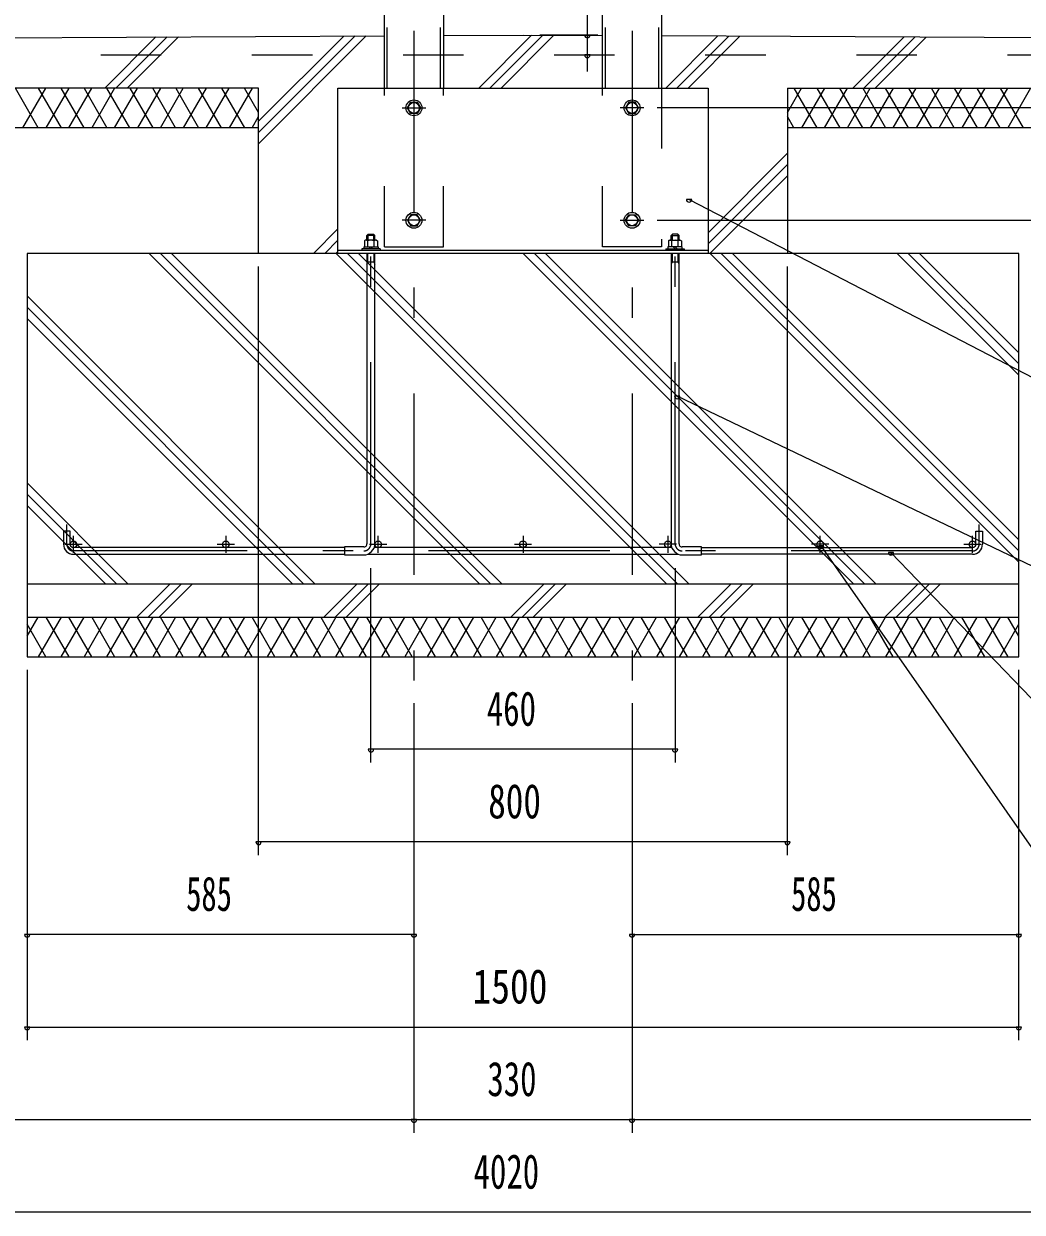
# Model space of a CAD drawing. Units: millimetres, scale not verified. Extents: x -34085 to 34091, y -14700 to 14700.
# Drawn here: x 21273 to 26559, y -4592 to 1698 of the extents above; entities that cross this region are included whole.
import ezdxf
from ezdxf.enums import TextEntityAlignment as Align

# ---------------------------------------------------------------- set-up
doc = ezdxf.new("R2010")
doc.units = ezdxf.units.MM
doc.header["$LTSCALE"] = 80
doc.linetypes.add('USER2', pattern=[10, 4, -6])
doc.linetypes.add('USER3', pattern=[24, 12, -5, 2, -5])
for name, color, linetype, lineweight in [('0-6_2-02BOLD', 7, 'Continuous', 18), ('0-7_2-12HIDDEN', 3, 'USER2', 18), ('0-8_2-22CENTER', 3, 'USER3', 18), ('0-9_2-42THIN', 4, 'Continuous', 18), ('0-A_2-52DIM', 3, 'Continuous', 18), ('0-B_2-62HATCH', 2, 'Continuous', 18)]:
    doc.layers.add(name, color=color, linetype=linetype, lineweight=lineweight)
doc.styles.add('ＭＳ ゴシック', font='')
doc.styles.get('ＭＳ ゴシック').set_extended_font_data('MS Gothic')

msp = doc.modelspace()

# ---------------------------------------------------------------- linework, layer by layer
at = {"layer": '0-6_2-02BOLD'}
for p, q in [((24337.93, 1357.9), (24337.93, 7787.41)), ((24649.78, 7787.41), (24649.78, 1357.9)), ((23182.92, 1357.9), (23182.92, 2204.9)), ((23494.77, 2204.9), (23494.77, 1357.9)), ((18475.77, 1610.84), (23182.92, 1634.25)), ((29356.92, 1610.84), (24649.77, 1634.25)), ((24896.36, 1357.9), (24896.36, 482.9)), ((25316.35, 1357.9), (25316.35, 482.9)), ((22516.35, 1147.9), (19140.68, 1147.9)), ((26996.35, 1147.9), (25316.35, 1147.9)), ((23090.35, 552.2), (23090.35, 577.73)), ((24742.35, 552.2), (24742.35, 577.73)), ((23073.73, 517.2), (23073.73, 506.7)), ((23094.17, 517.2), (23094.17, 549.04)), ((23100.85, 506.7), (23111.35, 517.2)), ((23121.85, 517.2), (23111.35, 506.7)), ((23128.53, 517.2), (23128.53, 549.04)), ((23140.23, 552.2), (23145.7, 549.04)), ((23145.7, 549.04), (23145.7, 517.2)), ((23160.35, 506.7), (23160.35, 498.65)), ((24672.35, 506.7), (24672.35, 498.65)), ((24704.17, 517.2), (24704.17, 549.04)), ((24721.35, 506.7), (24710.85, 517.2)), ((24731.85, 506.7), (24721.35, 517.2)), ((24738.53, 517.2), (24738.53, 549.04)), ((24758.98, 506.7), (24758.98, 517.2)), ((24896.36, 498.65), (22936.35, 498.65)), ((23090.35, 482.9), (23090.35, -1053.6)), ((23132.35, -1053.6), (23132.35, 482.9)), ((24700.35, 482.9), (24700.35, -1053.6)), ((24742.35, -1053.6), (24742.35, 482.9)), ((23132.35, 435.65), (23090.35, 435.65)), ((24742.35, 435.65), (24700.35, 435.65)), ((22971.35, -1074.6), (21536.35, -1074.6)), ((21536.35, -1109.6), (22971.35, -1109.6)), ((22971.35, -1113.1), (23072.85, -1113.1)), ((23092.95, -1109.6), (24739.74, -1109.6)), ((24704.18, -1074.6), (23128.52, -1074.6)), ((24861.35, -1074.6), (26296.35, -1074.6)), ((26296.35, -1109.6), (24861.35, -1109.6)), ((26541.35, -1267.1), (21291.36, -1267.1)), ((21291.36, -1442.1), (26541.35, -1442.1))]:
    msp.add_line(p, q, dxfattribs=at)
for points in [[(23494.77, 1635.81), (23916.35, 1637.9), (24337.92, 1635.81)], [(22516.35, 482.9), (22516.35, 1357.9), (18687.26, 1357.9), (18687.26, 272.9), (17952.25, 272.9), (17952.25, 1357.9), (16881.35, 1357.9)], [(22936.35, 482.9), (22936.35, 1357.9), (24896.36, 1357.9)], [(25316.35, 1357.9), (29145.45, 1357.9), (29145.45, 272.9), (29880.45, 272.9), (29880.45, 1357.9), (30951.35, 1357.9)], [(23132.35, 552.2), (23132.35, 577.73), (23090.35, 577.73), (23097.35, 584.73), (23125.35, 584.73), (23132.35, 577.73)], [(24700.35, 552.2), (24700.35, 577.73), (24742.35, 577.73), (24735.35, 584.73), (24707.35, 584.73), (24700.35, 577.73)], [(23160.35, 506.7), (23062.35, 506.7), (23062.35, 498.65)], [(23073.73, 517.2), (23148.98, 517.2), (23148.98, 506.7)], [(23140.23, 552.2), (23082.48, 552.2), (23077, 549.04), (23077, 517.2)], [(24672.35, 506.7), (24770.35, 506.7), (24770.35, 498.65)], [(24758.98, 517.2), (24683.73, 517.2), (24683.73, 506.7)], [(24692.48, 552.2), (24687, 549.04), (24687, 517.2)], [(24692.48, 552.2), (24750.22, 552.2), (24755.7, 549.04), (24755.7, 517.2)], [(21518.85, -1057.1), (21518.85, -987.1), (21483.85, -987.1), (21483.85, -1057.1)], [(26313.85, -1057.1), (26313.85, -987.1), (26348.85, -987.1), (26348.85, -1057.1)], [(23072.85, -1071.1), (22971.35, -1071.1), (22971.35, -1113.1)], [(24759.85, -1113.1), (24861.35, -1113.1), (24861.35, -1071.1), (24759.85, -1071.1)]]:
    msp.add_lwpolyline(points, dxfattribs=at)
for points in [[(23356.02, 1282.66), (23373.2, 1252.9), (23356.02, 1223.15), (23321.67, 1223.15), (23304.5, 1252.9), (23321.67, 1282.66)], [(24511.02, 1282.66), (24476.67, 1282.66), (24459.5, 1252.9), (24476.67, 1223.15), (24511.02, 1223.15), (24528.2, 1252.9)], [(23356.02, 628.15), (23373.2, 657.9), (23356.02, 687.65), (23321.67, 687.65), (23304.5, 657.9), (23321.67, 628.15)], [(24511.02, 628.15), (24476.67, 628.15), (24459.5, 657.9), (24476.67, 687.65), (24511.02, 687.65), (24528.2, 657.9)], [(21291.36, -1652.1), (26541.35, -1652.1), (26541.35, 482.9), (21291.36, 482.9)]]:
    msp.add_lwpolyline(points, close=True, dxfattribs=at)
for centre, radius in [((23338.85, 1252.9), 42), ((23338.85, 1252.9), 28.88), ((24493.85, 1252.9), 42), ((24493.85, 1252.9), 28.88), ((23338.85, 657.9), 42), ((24493.85, 657.9), 42), ((23338.85, 657.9), 28.88), ((24493.85, 657.9), 28.88), ((21536.35, -1057.1), 17.5), ((22343.1, -1057.1), 17.5), ((23149.85, -1057.1), 17.5), ((23916.35, -1057.1), 17.5), ((24682.85, -1057.1), 17.5), ((25489.6, -1057.1), 17.5), ((26296.35, -1057.1), 17.5)]:
    msp.add_circle(centre, radius, dxfattribs=at)
for centre, radius, start, end in [((23085.58, 538.96), 13.24, 49.5701, 90), ((23111.35, 503.98), 48.23, 69.13593, 110.86406), ((23137.11, 538.96), 13.24, 90, 130.42989), ((24695.58, 538.96), 13.24, 49.57011, 90), ((24721.35, 503.98), 48.23, 69.13594, 110.86407), ((24747.11, 538.96), 13.24, 90, 130.4299), ((21536.35, -1057.1), 52.5, 180, 270), ((23072.85, -1053.6), 59.5, 270, 0), ((23072.85, -1053.6), 17.5, 270, 0), ((24759.85, -1053.6), 59.5, 180, 270), ((24759.85, -1053.6), 17.5, 180, 270), ((26296.35, -1057.1), 52.5, 270, 0)]:
    msp.add_arc(centre, radius, start, end, dxfattribs=at)
at = {"layer": '0-7_2-12HIDDEN'}
for p, q in [((24352.63, 1357.9), (24352.63, 7787.41)), ((24635.08, 1357.9), (24635.08, 7787.41)), ((23197.62, 1357.9), (23197.62, 2204.9)), ((23480.07, 1357.9), (23480.07, 2204.9)), ((16881.35, 1532.9), (30951.35, 1532.9)), ((23182.92, 517.9), (23182.92, 1357.9)), ((24649.77, 1357.9), (24649.77, 517.9))]:
    msp.add_line(p, q, dxfattribs=at)
for points in [[(23182.92, 517.9), (23494.77, 517.9), (23494.77, 1357.9)], [(24649.77, 517.9), (24337.92, 517.9), (24337.92, 1357.9)]]:
    msp.add_lwpolyline(points, dxfattribs=at)
at = {"layer": '0-8_2-22CENTER'}
for p, q in [((23338.85, 9341.41), (23338.85, -1827.1)), ((24493.85, 9341.41), (24493.85, -1827.1)), ((23275.85, 1252.9), (23401.85, 1252.9)), ((24556.85, 1252.9), (24430.85, 1252.9)), ((23401.85, 657.9), (23275.85, 657.9)), ((24430.85, 657.9), (24556.85, 657.9)), ((23111.35, -1053.6), (23111.35, 626.73)), ((24721.35, -1053.6), (24721.35, 626.73)), ((21501.35, -1057.1), (21501.35, -952.1)), ((26331.35, -1057.1), (26331.35, -952.1)), ((21490.86, -1057.1), (21581.86, -1057.1)), ((21536.35, -1102.6), (21536.35, -1011.6)), ((22297.6, -1057.1), (22388.6, -1057.1)), ((22343.1, -1011.6), (22343.1, -1102.6)), ((23104.35, -1057.1), (23195.34, -1057.1)), ((23149.85, -1102.6), (23149.85, -1011.6)), ((23870.85, -1057.1), (23961.85, -1057.1)), ((23916.35, -1011.6), (23916.35, -1102.6)), ((24728.35, -1057.1), (24637.35, -1057.1)), ((24682.85, -1011.6), (24682.85, -1102.6)), ((25535.1, -1057.1), (25444.1, -1057.1)), ((25489.6, -1102.6), (25489.6, -1011.6)), ((26250.85, -1057.1), (26341.85, -1057.1)), ((26296.35, -1102.6), (26296.35, -1011.6)), ((26296.35, -1092.1), (21536.35, -1092.1))]:
    msp.add_line(p, q, dxfattribs=at)
for centre, radius, start, end in [((21536.35, -1057.1), 35, 180, 270), ((23072.85, -1053.6), 38.5, 270, 0), ((24759.85, -1053.6), 38.5, 180, 270), ((26296.35, -1057.1), 35, 270, 0)]:
    msp.add_arc(centre, radius, start, end, dxfattribs=at)
at = {"layer": '0-9_2-42THIN'}
for p, q in [((23095.61, 582.98), (23095.61, 552.2)), ((23127.1, 552.2), (23127.1, 582.98)), ((24705.61, 582.98), (24705.61, 552.2)), ((24737.1, 552.2), (24737.1, 582.98))]:
    msp.add_line(p, q, dxfattribs=at)
for points in [[(23090.35, 426.56), (23095.61, 435.65), (23095.61, 482.9)], [(23127.1, 482.9), (23127.1, 435.65), (23132.35, 426.56)], [(24705.61, 482.9), (24705.61, 435.65), (24700.35, 426.56)], [(24742.35, 426.56), (24737.1, 435.65), (24737.1, 482.9)]]:
    msp.add_lwpolyline(points, dxfattribs=at)
at = {"layer": '0-A_2-52DIM'}
for p, q in [((24257.3, 1445.03), (24257.3, 2015.91)), ((24313.02, 1637.9), (24006.08, 1637.9)), ((24271.3, 1637.9), (24243.3, 1637.9)), ((24271.3, 1532.9), (24243.3, 1532.9)), ((27416.35, 1252.9), (24626.85, 1252.9)), ((24809.35, 767.96), (24781.35, 767.96)), ((24626.85, 657.9), (27416.35, 657.9)), ((22516.35, -2702.1), (22516.35, 412.9)), ((25316.35, -2702.1), (25316.35, 412.9)), ((24747.12, -272.9), (24719.12, -272.9)), ((27101.35, -1407.1), (24733.12, -272.9)), ((25509.05, -1064.65), (25481.05, -1064.65)), ((27101.35, -3367.1), (25495.05, -1064.65)), ((25878.53, -1100.3), (25850.53, -1100.3)), ((25864.53, -1100.3), (27101.35, -2387.1)), ((23111.35, -2212.1), (23111.35, -1183.1)), ((24721.35, -1183.1), (24721.35, -2212.1)), ((21291.36, -1722.1), (21291.36, -3682.1)), ((26541.35, -3682.1), (26541.35, -1722.1)), ((23338.85, -1897.1), (23338.85, -4172.1)), ((24493.85, -1897.1), (24493.85, -4172.1)), ((23125.35, -2142.1), (23097.35, -2142.1)), ((24721.35, -2142.1), (23111.35, -2142.1)), ((24735.35, -2142.1), (24707.35, -2142.1)), ((22530.35, -2632.1), (22502.35, -2632.1)), ((25316.35, -2632.1), (22516.35, -2632.1)), ((25330.35, -2632.1), (25302.35, -2632.1)), ((21305.36, -3122.1), (21277.36, -3122.1)), ((23338.85, -3122.1), (21291.36, -3122.1)), ((23352.84, -3122.1), (23324.84, -3122.1)), ((24507.85, -3122.1), (24479.85, -3122.1)), ((24493.85, -3122.1), (26541.35, -3122.1)), ((26555.35, -3122.1), (26527.35, -3122.1)), ((21305.36, -3612.1), (21277.36, -3612.1)), ((21291.36, -3612.1), (26541.35, -3612.1)), ((26555.35, -3612.1), (26527.35, -3612.1)), ((16881.35, -4102.1), (30951.35, -4102.1)), ((23352.84, -4102.1), (23324.84, -4102.1)), ((24507.85, -4102.1), (24479.85, -4102.1)), ((30951.35, -4592.1), (16881.35, -4592.1))]:
    msp.add_line(p, q, dxfattribs=at)
msp.add_lwpolyline([(24795.35, 767.96), (27101.35, -427.1), (29901.34, -427.1)], dxfattribs=at)
for centre in [(24257.3, 1637.9), (24257.3, 1532.9), (24795.35, 767.96), (24733.12, -272.9), (25495.05, -1064.65), (25864.53, -1100.3), (23111.35, -2142.1), (24721.35, -2142.1), (22516.35, -2632.1), (25316.35, -2632.1), (21291.36, -3122.1), (23338.84, -3122.1), (24493.85, -3122.1), (26541.35, -3122.1), (21291.36, -3612.1), (26541.35, -3612.1), (23338.84, -4102.1), (24493.85, -4102.1)]:
    msp.add_arc(centre, 14, 180, 0, dxfattribs=at)
at = {"layer": '0-B_2-62HATCH'}
for p, q in [((23681.95, 1357.9), (23961.73, 1637.68)), ((24020.83, 1637.38), (23741.35, 1357.9)), ((23800.75, 1357.9), (24079.93, 1637.09)), ((21702.05, 1357.9), (21972.39, 1628.23)), ((22032.08, 1628.53), (21761.45, 1357.9)), ((21820.85, 1357.9), (22091.78, 1628.83)), ((22516.35, 1063.45), (23086.68, 1633.77)), ((23026.97, 1633.48), (22516.35, 1122.85)), ((22516.35, 1182.24), (22967.28, 1633.18)), ((24946.78, 1632.78), (24671.91, 1357.9)), ((24731.3, 1357.9), (25005.88, 1632.48)), ((25064.99, 1632.19), (24790.7, 1357.9)), ((25661.85, 1357.9), (25931.83, 1627.88)), ((25990.93, 1627.58), (25721.25, 1357.9)), ((25780.65, 1357.9), (26050.03, 1627.29)), ((21350.02, 1147.9), (21228.78, 1357.9)), ((21269.19, 1147.9), (21390.44, 1357.9)), ((21350.02, 1357.9), (21471.27, 1147.9)), ((21511.68, 1357.9), (21390.44, 1147.9)), ((21592.52, 1147.9), (21471.27, 1357.9)), ((21511.69, 1147.9), (21632.93, 1357.9)), ((21592.52, 1357.9), (21713.75, 1147.9)), ((21754.17, 1357.9), (21632.93, 1147.9)), ((21834.99, 1147.9), (21713.75, 1357.9)), ((21754.17, 1147.9), (21875.41, 1357.9)), ((21835, 1357.9), (21956.24, 1147.9)), ((21996.65, 1357.9), (21875.41, 1147.9)), ((22077.48, 1147.9), (21956.24, 1357.9)), ((21996.65, 1147.9), (22117.9, 1357.9)), ((22077.49, 1357.9), (22198.73, 1147.9)), ((22239.14, 1357.9), (22117.9, 1147.9)), ((22319.98, 1147.9), (22198.73, 1357.9)), ((22239.14, 1147.9), (22360.38, 1357.9)), ((22319.98, 1357.9), (22441.21, 1147.9)), ((22481.62, 1357.9), (22360.38, 1147.9)), ((22516.35, 1227.77), (22441.21, 1357.9)), ((25316.35, 1227.79), (25391.48, 1357.9)), ((25351.06, 1357.9), (25472.31, 1147.9)), ((25512.72, 1357.9), (25391.47, 1147.9)), ((25472.31, 1357.9), (25593.55, 1147.9)), ((25512.72, 1147.9), (25633.96, 1357.9)), ((25714.79, 1147.9), (25593.55, 1357.9)), ((25633.96, 1147.9), (25755.2, 1357.9)), ((25714.79, 1357.9), (25836.03, 1147.9)), ((25876.45, 1357.9), (25755.2, 1147.9)), ((25957.28, 1147.9), (25836.03, 1357.9)), ((25876.45, 1147.9), (25997.69, 1357.9)), ((25957.28, 1357.9), (26078.52, 1147.9)), ((26118.94, 1357.9), (25997.69, 1147.9)), ((26199.77, 1147.9), (26078.52, 1357.9)), ((26118.94, 1147.9), (26240.18, 1357.9)), ((26199.77, 1357.9), (26321.01, 1147.9)), ((26361.42, 1357.9), (26240.18, 1147.9)), ((26442.25, 1147.9), (26321.01, 1357.9)), ((26361.42, 1147.9), (26482.66, 1357.9)), ((26442.25, 1357.9), (26563.49, 1147.9)), ((26603.91, 1357.9), (26482.66, 1147.9)), ((22481.64, 1147.9), (22516.35, 1208.04)), ((25351.06, 1147.9), (25316.35, 1208.02)), ((24896.36, 592.4), (25316.35, 1012.4)), ((25316.35, 953), (24896.36, 533)), ((24905.65, 482.9), (25316.35, 893.6)), ((22806.96, 482.9), (22936.35, 612.29)), ((22936.35, 552.9), (22866.36, 482.9)), ((21937.1, 482.9), (23687.11, -1267.1)), ((23746.5, -1267.1), (21996.5, 482.9)), ((22055.9, 482.9), (23805.9, -1267.1)), ((22925.76, 482.9), (22936.35, 493.5)), ((24677.05, -1267.1), (22927.05, 482.9)), ((22986.45, 482.9), (24736.45, -1267.1)), ((24795.85, -1267.1), (23045.85, 482.9)), ((23917, 482.9), (25667, -1267.1)), ((25726.4, -1267.1), (23976.4, 482.9)), ((24035.79, 482.9), (25785.8, -1267.1)), ((26541.35, -1151.5), (24906.95, 482.9)), ((24966.35, 482.9), (26541.35, -1092.1)), ((26541.35, -1032.7), (25025.75, 482.9)), ((25896.9, 482.9), (26541.35, -161.55)), ((26541.35, -102.15), (25956.3, 482.9)), ((26015.69, 482.9), (26541.35, -42.75)), ((21291.36, 257.5), (22815.96, -1267.1)), ((22756.56, -1267.1), (21291.36, 198.1)), ((21291.36, 138.71), (22697.15, -1267.1)), ((21826, -1267.1), (21291.36, -732.45)), ((21291.36, -791.84), (21766.6, -1267.1)), ((21707.21, -1267.1), (21291.36, -851.24)), ((21871.9, -1442.1), (22046.91, -1267.1)), ((22106.31, -1267.1), (21931.3, -1442.1)), ((21990.7, -1442.1), (22165.7, -1267.1)), ((22861.86, -1442.1), (23036.86, -1267.1)), ((23096.25, -1267.1), (22921.26, -1442.1)), ((22980.66, -1442.1), (23155.65, -1267.1)), ((23851.8, -1442.1), (24026.81, -1267.1)), ((24086.21, -1267.1), (23911.2, -1442.1)), ((24145.59, -1267.1), (23970.6, -1442.1)), ((24841.76, -1442.1), (25016.75, -1267.1)), ((25076.15, -1267.1), (24901.15, -1442.1)), ((25135.55, -1267.1), (24960.55, -1442.1)), ((25831.7, -1442.1), (26006.7, -1267.1)), ((26066.1, -1267.1), (25891.1, -1442.1)), ((25950.5, -1442.1), (26125.49, -1267.1)), ((21291.36, -1543.72), (21350.02, -1442.1)), ((21471.27, -1442.1), (21350.02, -1652.1)), ((21390.44, -1442.1), (21511.69, -1652.1)), ((21471.27, -1652.1), (21592.52, -1442.1)), ((21632.93, -1652.1), (21511.68, -1442.1)), ((21713.75, -1442.1), (21592.51, -1652.1)), ((21632.93, -1442.1), (21754.17, -1652.1)), ((21713.75, -1652.1), (21834.99, -1442.1)), ((21875.41, -1652.1), (21754.17, -1442.1)), ((21956.24, -1442.1), (21834.99, -1652.1)), ((21996.65, -1652.1), (21875.41, -1442.1)), ((22077.48, -1442.1), (21956.24, -1652.1)), ((22117.9, -1652.1), (21996.65, -1442.1)), ((22198.73, -1442.1), (22077.48, -1652.1)), ((22239.15, -1652.1), (22117.9, -1442.1)), ((22319.98, -1442.1), (22198.73, -1652.1)), ((22360.38, -1652.1), (22239.14, -1442.1)), ((22441.21, -1442.1), (22319.98, -1652.1)), ((22481.64, -1652.1), (22360.38, -1442.1)), ((22562.46, -1442.1), (22441.21, -1652.1)), ((22602.87, -1652.1), (22481.64, -1442.1)), ((22683.7, -1442.1), (22562.46, -1652.1)), ((22724.12, -1652.1), (22602.87, -1442.1)), ((22804.95, -1442.1), (22683.7, -1652.1)), ((22845.36, -1652.1), (22724.12, -1442.1)), ((22926.19, -1442.1), (22804.95, -1652.1)), ((22845.36, -1442.1), (22966.61, -1652.1)), ((22926.19, -1652.1), (23047.43, -1442.1)), ((23087.84, -1652.1), (22966.61, -1442.1)), ((23168.67, -1442.1), (23047.43, -1652.1)), ((23087.84, -1442.1), (23209.09, -1652.1)), ((23168.67, -1652.1), (23289.92, -1442.1)), ((23330.34, -1652.1), (23209.09, -1442.1)), ((23411.16, -1442.1), (23289.92, -1652.1)), ((23330.34, -1442.1), (23451.58, -1652.1)), ((23411.16, -1652.1), (23532.41, -1442.1)), ((23572.83, -1652.1), (23451.58, -1442.1)), ((23653.65, -1442.1), (23532.41, -1652.1)), ((23572.82, -1442.1), (23694.06, -1652.1)), ((23653.65, -1652.1), (23774.89, -1442.1)), ((23815.31, -1652.1), (23694.06, -1442.1)), ((23896.13, -1442.1), (23774.89, -1652.1)), ((23936.55, -1652.1), (23815.31, -1442.1)), ((24017.38, -1442.1), (23896.13, -1652.1)), ((23936.55, -1442.1), (24057.8, -1652.1)), ((24017.38, -1652.1), (24138.63, -1442.1)), ((24179.04, -1652.1), (24057.8, -1442.1)), ((24259.87, -1442.1), (24138.62, -1652.1)), ((24179.04, -1442.1), (24300.29, -1652.1)), ((24259.87, -1652.1), (24381.11, -1442.1)), ((24421.52, -1652.1), (24300.29, -1442.1)), ((24502.35, -1442.1), (24381.1, -1652.1)), ((24421.52, -1442.1), (24542.77, -1652.1)), ((24502.35, -1652.1), (24623.59, -1442.1)), ((24664.01, -1652.1), (24542.77, -1442.1)), ((24744.84, -1442.1), (24623.59, -1652.1)), ((24664.01, -1442.1), (24785.26, -1652.1)), ((24744.84, -1652.1), (24866.09, -1442.1)), ((24906.5, -1652.1), (24785.26, -1442.1)), ((24987.33, -1442.1), (24866.09, -1652.1)), ((24906.5, -1442.1), (25027.74, -1652.1)), ((24987.33, -1652.1), (25108.57, -1442.1)), ((25148.98, -1652.1), (25027.74, -1442.1)), ((25229.81, -1442.1), (25108.57, -1652.1)), ((25148.98, -1442.1), (25270.23, -1652.1)), ((25229.81, -1652.1), (25351.06, -1442.1)), ((25391.48, -1652.1), (25270.23, -1442.1)), ((25472.3, -1442.1), (25351.06, -1652.1)), ((25391.47, -1442.1), (25512.72, -1652.1)), ((25472.3, -1652.1), (25593.55, -1442.1)), ((25633.96, -1652.1), (25512.72, -1442.1)), ((25714.79, -1442.1), (25593.55, -1652.1)), ((25633.96, -1442.1), (25755.2, -1652.1)), ((25714.78, -1652.1), (25836.03, -1442.1)), ((25876.45, -1652.1), (25755.2, -1442.1)), ((25957.28, -1442.1), (25836.03, -1652.1)), ((25876.45, -1442.1), (25997.69, -1652.1)), ((25957.28, -1652.1), (26078.52, -1442.1)), ((26118.94, -1652.1), (25997.69, -1442.1)), ((26199.77, -1442.1), (26078.52, -1652.1)), ((26118.94, -1442.1), (26240.18, -1652.1)), ((26199.77, -1652.1), (26321.01, -1442.1)), ((26361.42, -1652.1), (26240.18, -1442.1)), ((26442.25, -1442.1), (26321.01, -1652.1)), ((26361.42, -1442.1), (26482.66, -1652.1)), ((26541.35, -1543.74), (26482.66, -1442.1)), ((21390.44, -1652.1), (21291.36, -1480.47)), ((26442.25, -1652.1), (26541.35, -1480.45))]:
    msp.add_line(p, q, dxfattribs=at)

# ---------------------------------------------------------------- texts
at = {"layer": '0-A_2-52DIM', "color": 7, "style": 'ＭＳ ゴシック'}
for s, width, p in [('460', 0.7, (23724.8, -2072.1)), ('800', 0.75, (23732.38, -2562.1)), ('585', 0.65, (22133.25, -3052.1)), ('585', 0.65, (25335.75, -3052.1)), ('1500', 0.8, (23648.97, -3542.1)), ('330', 0.7, (23727.6, -4032.1)), ('4020', 0.7, (23654.69, -4522.1))]:
    msp.add_text(s, height=182.3, dxfattribs=dict(at, width=width)).set_placement(p, align=Align.BOTTOM_LEFT)

doc.saveas('drawing.dxf')
